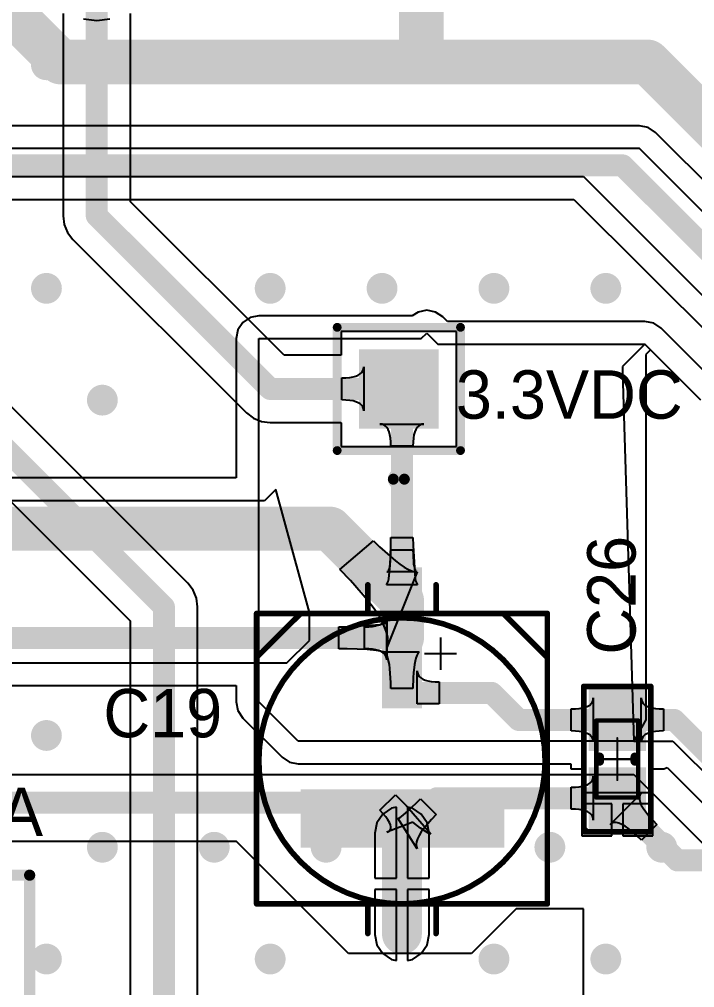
# Model space of a CAD drawing. Header units: millimetres. Extents: x -0.28 to 4.38, y -0.01 to 4.88.
# Drawn here: x 2.066 to 2.669, y 2.869 to 3.736 of the extents above; entities that cross this region are included whole.
import ezdxf

# ---------------------------------------------------------------- set-up
doc = ezdxf.new("R2010")
doc.units = ezdxf.units.MM
doc.header["$MEASUREMENT"] = 0
for name, color, linetype in [('BottomLayer', 5, 'Continuous'), ('BottomOverlay', 54, 'Continuous'), ('BottomSolder', 6, 'Continuous'), ('Mechanical13', 56, 'Continuous'), ('Mechanical15', 56, 'Continuous'), ('MultiLayer', 9, 'Continuous'), ('PadHoleLayer', 156, 'Continuous'), ('TopLayer', 1, 'Continuous'), ('TopOverlay', 2, 'Continuous'), ('TopPaste', 8, 'Continuous'), ('TopSolder', 216, 'Continuous'), ('ViaHoleLayer', 16, 'Continuous')]:
    doc.layers.add(name, color=color, linetype=linetype)

# ---------------------------------------------------------------- blocks, each defined once
blk = doc.blocks.new('AS5047D_M______B_26')
at = {"layer": 'BottomOverlay', "const_width": 0.01}
for points in [[(0.64, 0.68), (0.64, -0.075)], [(0.64, -0.075), (0.18, -0.0750001)]]:
    blk.add_lwpolyline(points, dxfattribs=at)
at = {"layer": 'BottomOverlay', "const_width": 0.005}
blk.add_lwpolyline([(0.6375, -0.075, 1), (0.6425, -0.075, 1)], format="xyb", close=True, dxfattribs=at)
blk.add_lwpolyline([(0.6375, -0.075, 1), (0.6425, -0.075, 1)], format="xyb", close=True, dxfattribs=at)
blk = doc.blocks.new('JP1_D1T_29')
at = {"layer": 'BottomLayer'}
blk.add_solid([(-0.031496, -0.031496), (0.031496, -0.031496), (-0.031496, 0.031496), (0.031496, 0.031496)], dxfattribs=at)
at = {"layer": 'BottomSolder'}
blk.add_solid([(-0.035496, -0.035496), (0.035496, -0.035496), (-0.035496, 0.035496), (0.035496, 0.035496)], dxfattribs=at)
at = {"layer": 'MultiLayer'}
blk.add_solid([(-0.031496, -0.031496), (0.031496, -0.031496), (-0.031496, 0.031496), (0.031496, 0.031496)], dxfattribs=at)
at = {"layer": 'PadHoleLayer', "const_width": 0.0216535}
blk.add_lwpolyline([(-0.0108268, 0, 1), (0.0108268, 0, 1)], format="xyb", close=True, dxfattribs=at)
at = {"layer": 'TopLayer'}
blk.add_solid([(-0.031496, -0.031496), (0.031496, -0.031496), (-0.031496, 0.031496), (0.031496, 0.031496)], dxfattribs=at)
at = {"layer": 'TopOverlay'}
for points, const_width in [([(0.0049213, 0.0807087, 1), (-0.0049213, 0.0807087, 1)], 0.0098425), ([(-0.0073819, 0.0807087, 1), (-0.0024607, 0.0807087, 1)], 0.0049212), ([(0.0024607, 0.0807087, 1), (0.0073819, 0.0807087, 1)], 0.0049212), ([(-0.0570866, 0.0551181, 1), (-0.0531496, 0.0551181, 1)], 0.003937), ([(-0.0570866, 0.0551181, 1), (-0.0531496, 0.0551181, 1)], 0.003937), ([(0.0531495, 0.055118, 1), (0.0570865, 0.055118, 1)], 0.003937), ([(0.0531496, 0.0551181, 1), (0.0570866, 0.0551181, 1)], 0.003937), ([(-0.0570866, -0.0551181, 1), (-0.0531496, -0.0551181, 1)], 0.003937), ([(-0.0570865, -0.055118, 1), (-0.0531495, -0.055118, 1)], 0.003937), ([(0.0531495, -0.055118, 1), (0.0570865, -0.055118, 1)], 0.003937), ([(0.0531495, -0.055118, 1), (0.0570865, -0.055118, 1)], 0.003937)]:
    blk.add_lwpolyline(points, format="xyb", close=True, dxfattribs=dict(at, const_width=const_width))
at = {"layer": 'TopOverlay', "const_width": 0.007874}
for points in [[(0.0551181, 0.0551181), (-0.0551181, 0.0551181)], [(-0.0551181, 0.0551181), (-0.0551181, -0.0551181)], [(0.055118, 0.055118), (0.055118, -0.055118)], [(0.055118, -0.055118), (-0.055118, -0.055118)]]:
    blk.add_lwpolyline(points, dxfattribs=at)
at = {"layer": 'TopSolder'}
blk.add_solid([(-0.035496, -0.035496), (0.035496, -0.035496), (-0.035496, 0.035496), (0.035496, 0.035496)], dxfattribs=at)
blk = doc.blocks.new('CN_SMD_0603_____75')
at = {"layer": 'Mechanical13', "const_width": 0.003937}
for points in [[(-0.0344488, 0.0187007), (0.0344489, 0.0187007)], [(-0.0344488, 0.0187007), (-0.0344488, -0.0187008)], [(0.0344489, 0.0187007), (0.0344489, -0.0187008)], [(-0.0344488, -0.0187008), (0.0344489, -0.0187008)]]:
    blk.add_lwpolyline(points, dxfattribs=at)
at = {"layer": 'Mechanical13', "const_width": 0.0019685}
for points in [[(-0.035433, 0.0187007, 1), (-0.0334646, 0.0187007, 1)], [(-0.035433, 0.0187007, 1), (-0.0334646, 0.0187007, 1)], [(0.0334647, 0.0187007, 1), (0.0354331, 0.0187007, 1)], [(0.0334647, 0.0187007, 1), (0.0354331, 0.0187007, 1)], [(-0.035433, -0.0187008, 1), (-0.0334646, -0.0187008, 1)], [(-0.035433, -0.0187008, 1), (-0.0334646, -0.0187008, 1)], [(0.0334647, -0.0187008, 1), (0.0354331, -0.0187008, 1)], [(0.0334647, -0.0187008, 1), (0.0354331, -0.0187008, 1)]]:
    blk.add_lwpolyline(points, format="xyb", close=True, dxfattribs=at)
at = {"layer": 'Mechanical15', "const_width": 0.0019685}
for points in [[(-0.0604725, 0.0295275), (-0.065, 0.025)], [(-0.0604725, 0.0295275), (0.065, 0.0295275)], [(0.065, 0.0295275), (0.065, -0.0295276)], [(-0.065, 0.025), (-0.065, -0.0295276)], [(1e-07, 0.0187007), (1e-07, -0.0187008)], [(-0.0187007, 0), (0.0187009, 0)], [(-0.065, -0.0295276), (0.065, -0.0295276)]]:
    blk.add_lwpolyline(points, dxfattribs=at)
at = {"layer": 'Mechanical15', "const_width": 0.0009842}
for points in [[(-0.0609646, 0.0295275, 1), (-0.0599804, 0.0295275, 1)], [(-0.0609646, 0.0295275, 1), (-0.0599804, 0.0295275, 1)], [(0.0645079, 0.0295275, 1), (0.0654921, 0.0295275, 1)], [(0.0645079, 0.0295275, 1), (0.0654921, 0.0295275, 1)], [(-0.0654921, 0.025, 1), (-0.0645079, 0.025, 1)], [(-0.0654921, 0.025, 1), (-0.0645079, 0.025, 1)], [(-0.000492, 0.0187007, 1), (0.0004922, 0.0187007, 1)], [(-0.0191928, 0, 1), (-0.0182086, 0, 1)], [(0.0182088, 0, 1), (0.019193, 0, 1)], [(-0.000492, -0.0187008, 1), (0.0004922, -0.0187008, 1)], [(-0.0654921, -0.0295276, 1), (-0.0645079, -0.0295276, 1)], [(-0.0654921, -0.0295276, 1), (-0.0645079, -0.0295276, 1)], [(0.0645079, -0.0295276, 1), (0.0654921, -0.0295276, 1)], [(0.0645079, -0.0295276, 1), (0.0654921, -0.0295276, 1)]]:
    blk.add_lwpolyline(points, format="xyb", close=True, dxfattribs=at)
at = {"layer": 'TopLayer'}
for points in [[(-0.011378, -0.0216535), (-0.011378, 0.0216535), (-0.058622, -0.0216535), (-0.058622, 0.0216535)], [(0.058622, -0.0216535), (0.058622, 0.0216535), (0.011378, -0.0216535), (0.011378, 0.0216535)]]:
    blk.add_solid(points, dxfattribs=at)
at = {"layer": 'TopOverlay'}
for points, const_width in [([(-0.065, 0.03), (0.065, 0.03)], 0.005), ([(-0.065, 0.03), (-0.065, -0.03)], 0.005), ([(0.065, 0.03), (0.065, -0.03)], 0.005), ([(-0.0019684, 0.015748), (0.0019686, 0.015748)], 0.007874), ([(-0.0019684, -0.0157481), (0.0019686, -0.0157481)], 0.007874), ([(-0.065, -0.03), (0.065, -0.03)], 0.005)]:
    blk.add_lwpolyline(points, dxfattribs=dict(at, const_width=const_width))
for points, const_width in [([(-0.06625, 0.03, 1), (-0.06375, 0.03, 1)], 0.0025), ([(-0.06625, 0.03, 1), (-0.06375, 0.03, 1)], 0.0025), ([(0.06375, 0.03, 1), (0.06625, 0.03, 1)], 0.0025), ([(0.06375, 0.03, 1), (0.06625, 0.03, 1)], 0.0025), ([(-0.0039369, 0.015748, 1), (1e-07, 0.015748, 1)], 0.003937), ([(1e-07, 0.015748, 1), (0.0039371, 0.015748, 1)], 0.003937), ([(-0.0039369, -0.0157481, 1), (1e-07, -0.0157481, 1)], 0.003937), ([(1e-07, -0.0157481, 1), (0.0039371, -0.0157481, 1)], 0.003937), ([(-0.06625, -0.03, 1), (-0.06375, -0.03, 1)], 0.0025), ([(-0.06625, -0.03, 1), (-0.06375, -0.03, 1)], 0.0025), ([(0.06375, -0.03, 1), (0.06625, -0.03, 1)], 0.0025), ([(0.06375, -0.03, 1), (0.06625, -0.03, 1)], 0.0025)]:
    blk.add_lwpolyline(points, format="xyb", close=True, dxfattribs=dict(at, const_width=const_width))
at = {"layer": 'TopPaste'}
for points in [[(-0.011378, -0.0216535), (-0.011378, 0.0216535), (-0.058622, -0.0216535), (-0.058622, 0.0216535)], [(0.058622, -0.0216535), (0.058622, 0.0216535), (0.011378, -0.0216535), (0.011378, 0.0216535)]]:
    blk.add_solid(points, dxfattribs=at)
at = {"layer": 'TopSolder'}
for points in [[(-0.007378, -0.0256535), (-0.007378, 0.0256535), (-0.062622, -0.0256535), (-0.062622, 0.0256535)], [(0.062622, -0.0256535), (0.062622, 0.0256535), (0.007378, -0.0256535), (0.007378, 0.0256535)]]:
    blk.add_solid(points, dxfattribs=at)
blk = doc.blocks.new('CAP_ALU_SMD_D_82')
at = {"layer": 'TopLayer', "const_width": 0.0275591}
blk.add_lwpolyline([(0.1552754, 0), (0.0647244, 0)], dxfattribs=at)
at = {"layer": 'TopLayer', "const_width": 0.0137795}
for points in [[(0.0578346, 0, 1), (0.0716142, 0, 1)], [(0.1483856, 0, 1), (0.1621652, 0, 1)]]:
    blk.add_lwpolyline(points, format="xyb", close=True, dxfattribs=at)
at = {"layer": 'TopLayer'}
blk.add_solid([(-0.169055, -0.0137795), (-0.0509448, -0.0137795), (-0.169055, 0.0137795), (-0.0509448, 0.0137795)], dxfattribs=at)
at = {"layer": 'TopOverlay'}
for p, q in [((-0.0958051, 0.0488728), (-0.0958051, 0.0200107)), ((-0.1102361, 0.0344418), (-0.081374, 0.0344418))]:
    blk.add_line(p, q, dxfattribs=at)
at = {"layer": 'TopOverlay', "const_width": 0.005}
for points in [[(0.1279528, 0.1299213), (-0.1318897, 0.1299213)], [(-0.1318896, 0.0905512), (-0.0925195, 0.1299213)], [(-0.1318896, 0), (-0.1318896, 0.1299212)], [(0.1279528, 0), (0.1279528, 0.1299213)], [(-0.1318896, 0.0305118), (-0.1574802, 0.0305118)], [(0.1545277, 0.0305118), (0.127953, 0.0305118)], [(-0.1318896, -0.1043307), (-0.1318896, 0)], [(-0.1318896, -0.1299212), (-0.1318896, 0)], [(0.1279528, -0.1299213), (0.1279528, 0)], [(-0.1318896, -0.0305118), (-0.1574802, -0.0305118)], [(0.1545277, -0.0305118), (0.127953, -0.0305118)], [(-0.0925195, -0.1299213), (-0.1318896, -0.0905512)], [(-0.1318897, -0.1299213), (-0.1318896, -0.1299212)], [(0.1279528, -0.1299213), (-0.1318897, -0.1299213)]]:
    blk.add_lwpolyline(points, dxfattribs=at)
at = {"layer": 'TopOverlay'}
for points, const_width in [([(-0.1331397, 0.1299213, 1), (-0.1306397, 0.1299213, 1)], 0.0025), ([(-0.1331396, 0.1299212, 1), (-0.1306396, 0.1299212, 1)], 0.0025), ([(0.1279528, 0, 1), (-0.1279528, 0, 1)], 0.005), ([(-0.0937695, 0.1299213, 1), (-0.0912695, 0.1299213, 1)], 0.0025), ([(0.1267028, 0.1299213, 1), (0.1292028, 0.1299213, 1)], 0.0025), ([(0.1267028, 0.1299213, 1), (0.1292028, 0.1299213, 1)], 0.0025), ([(-0.1331396, 0.0905512, 1), (-0.1306396, 0.0905512, 1)], 0.0025), ([(-0.1587302, 0.0305118, 1), (-0.1562302, 0.0305118, 1)], 0.0025), ([(-0.1331396, 0.0305118, 1), (-0.1306396, 0.0305118, 1)], 0.0025), ([(0.126703, 0.0305118, 1), (0.129203, 0.0305118, 1)], 0.0025), ([(0.1532777, 0.0305118, 1), (0.1557777, 0.0305118, 1)], 0.0025), ([(-0.1331396, 0, 1), (-0.1306396, 0, 1)], 0.0025), ([(-0.1331396, 0, 1), (-0.1306396, 0, 1)], 0.0025), ([(-0.1331396, 0, 1), (-0.1306396, 0, 1)], 0.0025), ([(-0.1292028, 0, 1), (-0.1267028, 0, 1)], 0.0025), ([(0.1267028, 0, 1), (0.1292028, 0, 1)], 0.0025), ([(0.1267028, 0, 1), (0.1292028, 0, 1)], 0.0025), ([(0.1267028, 0, 1), (0.1292028, 0, 1)], 0.0025), ([(-0.1587302, -0.0305118, 1), (-0.1562302, -0.0305118, 1)], 0.0025), ([(-0.1331396, -0.0305118, 1), (-0.1306396, -0.0305118, 1)], 0.0025), ([(0.126703, -0.0305118, 1), (0.129203, -0.0305118, 1)], 0.0025), ([(0.1532777, -0.0305118, 1), (0.1557777, -0.0305118, 1)], 0.0025), ([(-0.1331396, -0.0905512, 1), (-0.1306396, -0.0905512, 1)], 0.0025), ([(-0.1331396, -0.1043307, 1), (-0.1306396, -0.1043307, 1)], 0.0025), ([(-0.1331397, -0.1299213, 1), (-0.1306397, -0.1299213, 1)], 0.0025), ([(-0.1331397, -0.1299213, 1), (-0.1306397, -0.1299213, 1)], 0.0025), ([(-0.1331396, -0.1299212, 1), (-0.1306396, -0.1299212, 1)], 0.0025), ([(-0.1331396, -0.1299212, 1), (-0.1306396, -0.1299212, 1)], 0.0025), ([(-0.0937695, -0.1299213, 1), (-0.0912695, -0.1299213, 1)], 0.0025), ([(0.1267028, -0.1299213, 1), (0.1292028, -0.1299213, 1)], 0.0025), ([(0.1267028, -0.1299213, 1), (0.1292028, -0.1299213, 1)], 0.0025)]:
    blk.add_lwpolyline(points, format="xyb", close=True, dxfattribs=dict(at, const_width=const_width))
blk.add_solid([(0.0255907, -0.0905514), (0.0777561, -0.0905514), (0.0255907, 0.0915352), (0.0777561, 0.0915352)], dxfattribs=at)
at = {"layer": 'TopPaste', "const_width": 0.0275591}
blk.add_lwpolyline([(0.1552754, 0), (0.0647244, 0)], dxfattribs=at)
at = {"layer": 'TopPaste', "const_width": 0.0137795}
for points in [[(0.0578346, 0, 1), (0.0716142, 0, 1)], [(0.1483856, 0, 1), (0.1621652, 0, 1)]]:
    blk.add_lwpolyline(points, format="xyb", close=True, dxfattribs=at)
at = {"layer": 'TopPaste'}
blk.add_solid([(-0.169055, -0.0137795), (-0.0509448, -0.0137795), (-0.169055, 0.0137795), (-0.0509448, 0.0137795)], dxfattribs=at)
at = {"layer": 'TopSolder', "const_width": 0.0355591}
blk.add_lwpolyline([(0.1552754, 0), (0.0647244, 0)], dxfattribs=at)
at = {"layer": 'TopSolder', "const_width": 0.0177795}
for points in [[(0.0558346, 0, 1), (0.0736142, 0, 1)], [(0.1463856, 0, 1), (0.1641652, 0, 1)]]:
    blk.add_lwpolyline(points, format="xyb", close=True, dxfattribs=at)
at = {"layer": 'TopSolder'}
blk.add_solid([(-0.173055, -0.0177795), (-0.0469448, -0.0177795), (-0.173055, 0.0177795), (-0.0469448, 0.0177795)], dxfattribs=at)

msp = doc.modelspace()

# ---------------------------------------------------------------- linework, layer by layer
at = {"layer": 'BottomLayer'}
for p, q in [((2.1049, 3.7408494), (2.1049, 3.56)), ((2.1651, 3.5724678), (2.1651, 3.7408494)), ((2.3024678, 3.4351), (2.1651, 3.5724678)), ((2.1049, 3.56), (2.1059256, 3.5522095)), ((2.1059256, 3.5522095), (2.1089326, 3.54495)), ((2.1089326, 3.54495), (2.1137161, 3.5387161)), ((2.1137161, 3.5387161), (2.2687161, 3.3837161)), ((2.2162839, 3.2312839), (1.9501, 3.4974678)), ((1.8987161, 3.4637161), (2.1649, 3.1975322)), ((2.456496, 3.456496), (2.353504, 3.456496)), ((2.353504, 3.456496), (2.353504, 3.4352299)), ((2.456496, 3.353504), (2.456496, 3.456496)), ((2.3528432, 3.4351), (2.3024678, 3.4351)), ((2.3534059, 3.4352273), (2.3528432, 3.4351)), ((2.353504, 3.4352299), (2.3534059, 3.4352273)), ((2.3729518, 3.4211417), (2.373546, 3.4228149)), ((2.373546, 3.4228149), (2.373744, 3.424685)), ((2.373744, 3.424685), (2.373744, 3.385315)), ((2.353939, 3.4148425), (2.357702, 3.4149409)), ((2.353939, 3.3951575), (2.353939, 3.4148425)), ((2.357702, 3.4149409), (2.3610688, 3.4152362)), ((2.3610688, 3.4152362), (2.3640396, 3.4157283)), ((2.3640396, 3.4157283), (2.3666142, 3.4164173)), ((2.3666142, 3.4164173), (2.3687928, 3.4173031)), ((2.3687928, 3.4173031), (2.3705752, 3.4183858)), ((2.3705752, 3.4183858), (2.3719616, 3.4196653)), ((2.3719616, 3.4196653), (2.3729518, 3.4211417)), ((2.357702, 3.3950591), (2.353939, 3.3951575)), ((2.3610688, 3.3947638), (2.357702, 3.3950591)), ((2.3640396, 3.3942717), (2.3610688, 3.3947638)), ((2.3666142, 3.3935827), (2.3640396, 3.3942717)), ((2.3687928, 3.3926969), (2.3666142, 3.3935827)), ((2.3705752, 3.3916142), (2.3687928, 3.3926969)), ((2.3719616, 3.3903347), (2.3705752, 3.3916142)), ((2.3729518, 3.3888583), (2.3719616, 3.3903347)), ((2.373546, 3.3871851), (2.3729518, 3.3888583)), ((2.373744, 3.385315), (2.373546, 3.3871851)), ((2.2687161, 3.3837161), (2.27495, 3.3789326)), ((2.27495, 3.3789326), (2.2822095, 3.3759256)), ((2.2822095, 3.3759256), (2.29, 3.3749)), ((2.29, 3.3749), (2.3528432, 3.3749)), ((2.3528432, 3.3749), (2.3534059, 3.3747727)), ((2.3534059, 3.3747727), (2.353504, 3.3747701)), ((2.353504, 3.3747701), (2.353504, 3.353504)), ((2.353504, 3.353504), (2.456496, 3.353504)), ((2.2210674, 3.22505), (2.2162839, 3.2312839)), ((2.2240744, 3.2177905), (2.2210674, 3.22505)), ((2.2251, 3.21), (2.2240744, 3.2177905)), ((2.2251, 2.3091506), (2.2251, 3.21)), ((2.1649, 3.1975322), (2.1649, 2.3091506))]:
    msp.add_line(p, q, dxfattribs=at)
at = {"layer": 'BottomLayer', "const_width": 0.019685}
for points in [[(2.135, 3.56), (2.135, 3.78)], [(2.135, 3.56), (2.29, 3.405)], [(1.92, 3.485), (2.195, 3.21)], [(2.29, 3.405), (2.405, 3.405)], [(2.195, 2.27), (2.195, 3.21)]]:
    msp.add_lwpolyline(points, dxfattribs=at)
at = {"layer": 'BottomLayer'}
for points, const_width in [([(2.0831102, 3.695, 1), (2.0968898, 3.695, 1)], 0.0137795), ([(2.1831102, 3.695, 1), (2.1968898, 3.695, 1)], 0.0137795), ([(2.2831102, 3.695, 1), (2.2968898, 3.695, 1)], 0.0137795), ([(2.3831102, 3.695, 1), (2.3968898, 3.695, 1)], 0.0137795), ([(2.4831102, 3.695, 1), (2.4968898, 3.695, 1)], 0.0137795), ([(2.5831102, 3.695, 1), (2.5968898, 3.695, 1)], 0.0137795), ([(2.1300788, 3.56, 1), (2.1399212, 3.56, 1)], 0.0098425), ([(2.1300788, 3.56, 1), (2.1399212, 3.56, 1)], 0.0098425), ([(2.0831102, 3.495, 1), (2.0968898, 3.495, 1)], 0.0137795), ([(2.2831102, 3.495, 1), (2.2968898, 3.495, 1)], 0.0137795), ([(2.3831102, 3.495, 1), (2.3968898, 3.495, 1)], 0.0137795), ([(2.4831102, 3.495, 1), (2.4968898, 3.495, 1)], 0.0137795), ([(2.5831102, 3.495, 1), (2.5968898, 3.495, 1)], 0.0137795), ([(2.2850788, 3.405, 1), (2.2949212, 3.405, 1)], 0.0098425), ([(2.2850788, 3.405, 1), (2.2949212, 3.405, 1)], 0.0098425), ([(2.4000788, 3.405, 1), (2.4099212, 3.405, 1)], 0.0098425), ([(2.1331102, 3.395, 1), (2.1468898, 3.395, 1)], 0.0137795), ([(2.1900788, 3.21, 1), (2.1999212, 3.21, 1)], 0.0098425), ([(2.1900788, 3.21, 1), (2.1999212, 3.21, 1)], 0.0098425), ([(2.0831102, 3.095, 1), (2.0968898, 3.095, 1)], 0.0137795), ([(2.1331102, 2.995, 1), (2.1468898, 2.995, 1)], 0.0137795), ([(2.2331102, 2.995, 1), (2.2468898, 2.995, 1)], 0.0137795), ([(2.3331102, 2.995, 1), (2.3468898, 2.995, 1)], 0.0137795), ([(2.5331102, 2.995, 1), (2.5468898, 2.995, 1)], 0.0137795), ([(2.6331102, 2.995, 1), (2.6468898, 2.995, 1)], 0.0137795), ([(2.0831102, 2.895, 1), (2.0968898, 2.895, 1)], 0.0137795), ([(2.2831102, 2.895, 1), (2.2968898, 2.895, 1)], 0.0137795), ([(2.4831102, 2.895, 1), (2.4968898, 2.895, 1)], 0.0137795), ([(2.5831102, 2.895, 1), (2.5968898, 2.895, 1)], 0.0137795)]:
    msp.add_lwpolyline(points, format="xyb", close=True, dxfattribs=dict(at, const_width=const_width))
at = {"layer": 'MultiLayer', "const_width": 0.0137795}
for points in [[(2.0831102, 3.695, 1), (2.0968898, 3.695, 1)], [(2.1831102, 3.695, 1), (2.1968898, 3.695, 1)], [(2.2831102, 3.695, 1), (2.2968898, 3.695, 1)], [(2.3831102, 3.695, 1), (2.3968898, 3.695, 1)], [(2.4831102, 3.695, 1), (2.4968898, 3.695, 1)], [(2.5831102, 3.695, 1), (2.5968898, 3.695, 1)], [(2.0831102, 3.495, 1), (2.0968898, 3.495, 1)], [(2.2831102, 3.495, 1), (2.2968898, 3.495, 1)], [(2.3831102, 3.495, 1), (2.3968898, 3.495, 1)], [(2.4831102, 3.495, 1), (2.4968898, 3.495, 1)], [(2.5831102, 3.495, 1), (2.5968898, 3.495, 1)], [(2.1331102, 3.395, 1), (2.1468898, 3.395, 1)], [(2.0831102, 3.095, 1), (2.0968898, 3.095, 1)], [(2.1331102, 2.995, 1), (2.1468898, 2.995, 1)], [(2.2331102, 2.995, 1), (2.2468898, 2.995, 1)], [(2.3331102, 2.995, 1), (2.3468898, 2.995, 1)], [(2.5331102, 2.995, 1), (2.5468898, 2.995, 1)], [(2.6331102, 2.995, 1), (2.6468898, 2.995, 1)], [(2.0831102, 2.895, 1), (2.0968898, 2.895, 1)], [(2.2831102, 2.895, 1), (2.2968898, 2.895, 1)], [(2.4831102, 2.895, 1), (2.4968898, 2.895, 1)], [(2.5831102, 2.895, 1), (2.5968898, 2.895, 1)]]:
    msp.add_lwpolyline(points, format="xyb", close=True, dxfattribs=at)
at = {"layer": 'TopLayer'}
for p, q in [((2.1232526, 3.7361583), (2.135, 3.7346117)), ((2.135, 3.7346117), (2.1467474, 3.7361583)), ((2.62, 3.6403918), (1.9689263, 3.6403918)), ((2.6278036, 3.6388396), (2.62, 3.6403918)), ((2.6344192, 3.6344192), (2.6278036, 3.6388396)), ((2.8108213, 3.4580171), (2.6344192, 3.6344192)), ((2.62, 3.62), (1.61, 3.62)), ((3.15, 3.09), (2.62, 3.62)), ((1.59, 3.595), (2.57, 3.595)), ((2.57, 3.595), (3.1, 3.065)), ((1.6516535, 3.5746082), (2.5615534, 3.5746082)), ((2.5615534, 3.5746082), (2.8901248, 3.2460368)), ((2.4221964, 3.4738396), (2.4170364, 3.4703918)), ((2.43, 3.4753919), (2.4221964, 3.4738396)), ((2.4378037, 3.4738396), (2.43, 3.4753919)), ((2.4444192, 3.4694192), (2.4378037, 3.4738396)), ((2.2721964, 3.4688396), (2.2655808, 3.4644192)), ((2.28, 3.4703918), (2.2721964, 3.4688396)), ((2.4170364, 3.4703918), (2.28, 3.4703918)), ((2.4484466, 3.4653918), (2.4444192, 3.4694192)), ((2.625, 3.4653918), (2.4484466, 3.4653918)), ((2.6328037, 3.4638396), (2.625, 3.4653918)), ((2.2611604, 3.4578036), (2.2596082, 3.45)), ((2.2655808, 3.4644192), (2.2611604, 3.4578036)), ((2.6394192, 3.4594192), (2.6328037, 3.4638396)), ((2.6894192, 3.4094192), (2.6394192, 3.4594192)), ((2.2596082, 3.45), (2.2596082, 3.3253918)), ((2.28, 3.125), (2.28, 3.45)), ((2.28, 3.45), (2.425, 3.45)), ((2.425, 3.45), (2.43, 3.455)), ((2.43, 3.455), (2.44, 3.445)), ((2.44, 3.445), (2.625, 3.445)), ((2.625, 3.445), (2.605, 3.425)), ((2.675, 3.395), (2.625, 3.445)), ((2.625, 3.445), (2.63, 3.44)), ((2.63, 3.44), (2.6256866, 3.4356866)), ((2.6256866, 3.4356866), (2.6256866, 3.108866)), ((2.605, 3.425), (2.605, 3.42)), ((2.605, 3.42), (2.615, 3.09)), ((2.3899721, 3.3734272), (2.388102, 3.373624)), ((2.388102, 3.373624), (2.427472, 3.373624)), ((2.3916453, 3.3728366), (2.3899721, 3.3734272)), ((2.3931217, 3.3718524), (2.3916453, 3.3728366)), ((2.3944012, 3.3704744), (2.3931217, 3.3718524)), ((2.3954839, 3.3687028), (2.3944012, 3.3704744)), ((2.4211728, 3.3704744), (2.4200901, 3.3687028)), ((2.4224523, 3.3718524), (2.4211728, 3.3704744)), ((2.4239287, 3.3728366), (2.4224523, 3.3718524)), ((2.4256019, 3.3734272), (2.4239287, 3.3728366)), ((2.427472, 3.373624), (2.4256019, 3.3734272)), ((2.3963697, 3.3665374), (2.3954839, 3.3687028)), ((2.3970587, 3.3639784), (2.3963697, 3.3665374)), ((2.3975508, 3.3610256), (2.3970587, 3.3639784)), ((2.3978461, 3.3576792), (2.3975508, 3.3610256)), ((2.4180232, 3.3610256), (2.4177279, 3.3576792)), ((2.4185153, 3.3639784), (2.4180232, 3.3610256)), ((2.4192043, 3.3665374), (2.4185153, 3.3639784)), ((2.4200901, 3.3687028), (2.4192043, 3.3665374)), ((2.3979445, 3.353939), (2.3978461, 3.3576792)), ((2.4176295, 3.353939), (2.3979445, 3.353939)), ((2.4177279, 3.3576792), (2.4176295, 3.353939)), ((2.2596082, 3.3253918), (1.3253918, 3.3253918)), ((2.295, 3.315), (2.285, 3.305)), ((2.325, 3.205), (2.295, 3.315)), ((2.285, 3.305), (1.195, 3.305)), ((2.3523692, 3.2433574), (2.3823165, 3.2690879)), ((2.3823165, 3.2690879), (2.3877188, 3.2637985)), ((2.3979036, 3.2648563), (2.3979445, 3.2721964)), ((2.3979036, 3.2648563), (2.3979445, 3.2721964)), ((2.3979445, 3.2721964), (2.4176295, 3.2721964)), ((2.3979445, 3.2721964), (2.4176295, 3.2721964)), ((2.4176295, 3.2721964), (2.4176704, 3.2648563)), ((2.4176295, 3.2721964), (2.4176704, 3.2648563)), ((2.3877188, 3.2637985), (2.40194, 3.251271)), ((2.3972908, 3.2469554), (2.3979036, 3.2648563)), ((2.3972908, 3.2469554), (2.3979036, 3.2648563)), ((2.397601, 3.2508946), (2.3979063, 3.2571938)), ((2.3979063, 3.2571938), (2.3979445, 3.260934)), ((2.3979445, 3.260934), (2.4176295, 3.260934)), ((2.4176295, 3.260934), (2.4176677, 3.2571939)), ((2.4176677, 3.2571939), (2.4182402, 3.2483356)), ((2.4176704, 3.2648563), (2.4196315, 3.235233)), ((2.4176704, 3.2648563), (2.4196315, 3.235233)), ((2.3973338, 3.2483356), (2.397601, 3.2508946)), ((2.40194, 3.251271), (2.4060184, 3.2482087)), ((2.3617472, 3.233701), (2.3523692, 3.2433574)), ((2.3941275, 3.241249), (2.3948527, 3.2414459)), ((2.4214465, 3.241249), (2.3941275, 3.1737603)), ((2.4214465, 3.241249), (2.3941275, 3.241249)), ((2.3948527, 3.2414459), (2.3955016, 3.2420364)), ((2.3955016, 3.2420364), (2.3960742, 3.2430206)), ((2.3960742, 3.2430206), (2.3965704, 3.2443986)), ((2.3964737, 3.2384539), (2.3972908, 3.2469554)), ((2.3964737, 3.2384539), (2.3972908, 3.2469554)), ((2.3965704, 3.2443986), (2.3969902, 3.2461702)), ((2.3969902, 3.2461702), (2.3973338, 3.2483356)), ((2.4060184, 3.2482087), (2.409766, 3.2457032)), ((2.409766, 3.2457032), (2.4131825, 3.2437545)), ((2.4131825, 3.2437545), (2.4162681, 3.2423626)), ((2.4162681, 3.2423626), (2.4190228, 3.2415274)), ((2.4182402, 3.2483356), (2.4185838, 3.2461702)), ((2.4185838, 3.2461702), (2.4190036, 3.2443986)), ((2.4190036, 3.2443986), (2.4194998, 3.2430206)), ((2.4190228, 3.2415274), (2.4214465, 3.241249)), ((2.4194998, 3.2430206), (2.4200724, 3.2420364)), ((2.4200724, 3.2420364), (2.4207213, 3.2414458)), ((2.4207213, 3.2414458), (2.4214465, 3.241249)), ((2.3770351, 3.216186), (2.3617472, 3.233701)), ((2.3946351, 3.2308506), (2.3953297, 3.2326986)), ((2.3946351, 3.2308506), (2.3953297, 3.2326986)), ((2.3953297, 3.2326986), (2.3959425, 3.235233)), ((2.3953297, 3.2326986), (2.3959425, 3.235233)), ((2.3959425, 3.235233), (2.3964737, 3.2384539)), ((2.3959425, 3.235233), (2.3964737, 3.2384539)), ((2.4196315, 3.235233), (2.4202443, 3.2326986)), ((2.4196315, 3.235233), (2.4202443, 3.2326986)), ((2.4202443, 3.2326986), (2.4209389, 3.2308506)), ((2.4202443, 3.2326986), (2.4209389, 3.2308506)), ((2.3938589, 3.2296892), (2.3946351, 3.2308506)), ((2.3938589, 3.2296892), (2.3946351, 3.2308506)), ((2.4217151, 3.2296892), (2.3938589, 3.2296892)), ((2.4217151, 3.2296892), (2.3938589, 3.2296892)), ((2.4209389, 3.2308506), (2.4217151, 3.2296892)), ((2.4209389, 3.2308506), (2.4217151, 3.2296892)), ((2.382945, 3.2083274), (2.3770351, 3.216186)), ((2.3876988, 3.2010681), (2.382945, 3.2083274)), ((2.325, 3.18), (2.325, 3.205)), ((2.3912966, 3.194408), (2.3876988, 3.2010681)), ((2.3909779, 3.1956997), (2.3923558, 3.1969792)), ((2.3923558, 3.1969792), (2.3933401, 3.1984556)), ((2.3933401, 3.1984556), (2.3939306, 3.2001288)), ((2.3939306, 3.2001288), (2.3941275, 3.2019989)), ((2.3941275, 3.2019989), (2.3941275, 3.1626289)), ((2.3513691, 3.1921564), (2.3587092, 3.1921973)), ((2.3513691, 3.1724714), (2.3513691, 3.1921564)), ((2.3587092, 3.1921973), (2.3883325, 3.1941584)), ((2.3744425, 3.1921564), (2.3781826, 3.1922548)), ((2.3744425, 3.1724714), (2.3744425, 3.1921564)), ((2.3781826, 3.1922548), (2.3815291, 3.1925501)), ((2.3815291, 3.1925501), (2.3844818, 3.1930422)), ((2.3844818, 3.1930422), (2.3870409, 3.1937312)), ((2.3870409, 3.1937312), (2.3892062, 3.194617)), ((2.3883325, 3.1941584), (2.3908669, 3.1947712)), ((2.3892062, 3.194617), (2.3909779, 3.1956997)), ((2.3908669, 3.1947712), (2.3927149, 3.1954658)), ((2.3937384, 3.1883472), (2.3912966, 3.194408)), ((2.3927149, 3.1954658), (2.3938763, 3.196242)), ((2.3950241, 3.1828856), (2.3937384, 3.1883472)), ((2.3938763, 3.196242), (2.3938763, 3.1683858)), ((2.305, 3.16), (2.325, 3.18)), ((2.3951538, 3.1780233), (2.3950241, 3.1828856)), ((2.3587092, 3.1724305), (2.3513691, 3.1724714)), ((2.3766101, 3.1718177), (2.3587092, 3.1724305)), ((2.3781826, 3.172373), (2.3744425, 3.1724714)), ((2.3851116, 3.1710006), (2.3766101, 3.1718177)), ((2.3815291, 3.1720777), (2.3781826, 3.172373)), ((2.3844818, 3.1715856), (2.3815291, 3.1720777)), ((2.3870409, 3.1708966), (2.3844818, 3.1715856)), ((2.3883325, 3.1704694), (2.3851116, 3.1710006)), ((2.3892062, 3.1700108), (2.3870409, 3.1708966)), ((2.3908669, 3.1698566), (2.3883325, 3.1704694)), ((2.3941275, 3.1737603), (2.3951538, 3.1780233)), ((2.3909779, 3.1689281), (2.3892062, 3.1700108)), ((2.3927149, 3.169162), (2.3908669, 3.1698566)), ((2.3923558, 3.1676486), (2.3909779, 3.1689281)), ((2.3933401, 3.1661722), (2.3923558, 3.1676486)), ((2.3935522, 3.1683577), (2.3925219, 3.1698849)), ((2.3925219, 3.1698849), (2.4230521, 3.1698849)), ((2.3938763, 3.1683858), (2.3927149, 3.169162)), ((2.3939306, 3.164499), (2.3933401, 3.1661722)), ((2.3944741, 3.1664399), (2.3935522, 3.1683577)), ((2.3941275, 3.1626289), (2.3939306, 3.164499)), ((2.3952874, 3.1641316), (2.3944741, 3.1664399)), ((2.3965889, 3.1583433), (2.3952874, 3.1641316)), ((2.4202866, 3.1641316), (2.4195816, 3.1614327)), ((2.4210999, 3.1664399), (2.4202866, 3.1641316)), ((2.4220218, 3.1683577), (2.4210999, 3.1664399)), ((2.4230521, 3.1698849), (2.4220218, 3.1683577)), ((1.24, 3.16), (2.305, 3.16)), ((2.3970769, 3.1548634), (2.3965889, 3.1583433)), ((2.3978903, 3.1420805), (2.3970769, 3.1548634)), ((2.4189851, 3.1583433), (2.4181175, 3.150993)), ((2.4195816, 3.1614327), (2.4189851, 3.1583433)), ((2.4178464, 3.146732), (2.4176295, 3.1370384)), ((2.4181175, 3.150993), (2.4178464, 3.146732)), ((2.4214465, 3.1233788), (2.4213265, 3.1527863)), ((2.4213265, 3.1527863), (2.4215318, 3.1509162)), ((2.4215318, 3.1509162), (2.4221316, 3.149243)), ((2.4221316, 3.149243), (2.4231258, 3.1477666)), ((2.4231258, 3.1477666), (2.4245146, 3.1464871)), ((2.4245146, 3.1464871), (2.4262978, 3.1454044)), ((2.4262978, 3.1454044), (2.4284756, 3.1445186)), ((2.4284756, 3.1445186), (2.4310478, 3.1438296)), ((1.8451001, 3.1396082), (2.2596082, 3.1396082)), ((2.2596082, 3.1396082), (2.2596082, 3.125)), ((2.3979445, 3.1370384), (2.3978903, 3.1420805)), ((2.4176295, 3.1370384), (2.3979445, 3.1370384)), ((2.4310478, 3.1438296), (2.4340146, 3.1433375)), ((2.4340146, 3.1433375), (2.4373758, 3.1430422)), ((2.4373758, 3.1430422), (2.4411315, 3.1429438)), ((2.4411315, 3.1429438), (2.4411315, 3.1232588)), ((2.5786276, 3.1266809), (2.5788257, 3.128551)), ((2.5788257, 3.128551), (2.5788257, 3.089181)), ((2.6216527, 3.089181), (2.6216527, 3.128551)), ((2.6216527, 3.128551), (2.6218508, 3.1266809)), ((2.2596082, 3.125), (2.2611604, 3.1171964)), ((2.315, 3.09), (2.28, 3.125)), ((2.4411315, 3.1232588), (2.4214465, 3.1233788)), ((2.5590207, 3.1187085), (2.5627837, 3.1188069)), ((2.5590207, 3.0990235), (2.5590207, 3.1187085)), ((2.5627837, 3.1188069), (2.5661505, 3.1191022)), ((2.5661505, 3.1191022), (2.5691212, 3.1195943)), ((2.5691212, 3.1195943), (2.5716959, 3.1202833)), ((2.5716959, 3.1202833), (2.5738744, 3.1211691)), ((2.5738744, 3.1211691), (2.5756569, 3.1222518)), ((2.5756569, 3.1222518), (2.5770432, 3.1235313)), ((2.5770432, 3.1235313), (2.5780335, 3.1250077)), ((2.5780335, 3.1250077), (2.5786276, 3.1266809)), ((2.6218508, 3.1266809), (2.6224449, 3.1250077)), ((2.6224449, 3.1250077), (2.6234352, 3.1235313)), ((2.6234352, 3.1235313), (2.6248215, 3.1222518)), ((2.6248215, 3.1222518), (2.626604, 3.1211691)), ((2.626604, 3.1211691), (2.6287825, 3.1202833)), ((2.6287825, 3.1202833), (2.6313572, 3.1195943)), ((2.6313572, 3.1195943), (2.6343279, 3.1191022)), ((2.6343279, 3.1191022), (2.6376948, 3.1188069)), ((2.6376948, 3.1188069), (2.6414577, 3.1187085)), ((2.6414577, 3.1187085), (2.6414577, 3.0990235)), ((2.2611604, 3.1171964), (2.2655808, 3.1105808)), ((2.2655808, 3.1105808), (2.3005808, 3.0755808)), ((2.6256866, 3.108866), (2.615, 3.09)), ((2.5627836, 3.0989251), (2.5590207, 3.0990235)), ((2.5661505, 3.0986298), (2.5627836, 3.0989251)), ((2.5691212, 3.0981377), (2.5661505, 3.0986298)), ((2.5716959, 3.0974487), (2.5691212, 3.0981377)), ((2.5738744, 3.0965629), (2.5716959, 3.0974487)), ((2.5756569, 3.0954802), (2.5738744, 3.0965629)), ((2.5770432, 3.0942007), (2.5756569, 3.0954802)), ((2.5780335, 3.0927243), (2.5770432, 3.0942007)), ((2.5786277, 3.0910511), (2.5780335, 3.0927243)), ((2.6224449, 3.0927243), (2.6218508, 3.0910511)), ((2.6234352, 3.0942007), (2.6224449, 3.0927243)), ((2.6248215, 3.0954802), (2.6234352, 3.0942007)), ((2.626604, 3.0965629), (2.6248215, 3.0954802)), ((2.6287825, 3.0974487), (2.626604, 3.0965629)), ((2.6313572, 3.0981377), (2.6287825, 3.0974487)), ((2.6343279, 3.0986298), (2.6313572, 3.0981377)), ((2.6376948, 3.0989251), (2.6343279, 3.0986298)), ((2.6414577, 3.0990235), (2.6376948, 3.0989251)), ((2.615, 3.09), (2.315, 3.09)), ((2.5788257, 3.089181), (2.5786277, 3.0910511)), ((2.615, 3.09), (2.65, 3.09)), ((2.6218508, 3.0910511), (2.6216527, 3.089181)), ((2.65, 3.09), (2.7, 3.04)), ((2.3005808, 3.0755808), (2.3071964, 3.0711604)), ((2.3071964, 3.0711604), (2.315, 3.0696082)), ((2.315, 3.0696082), (2.5585857, 3.0696082)), ((2.5585857, 3.0696082), (2.5585857, 3.065244)), ((1.885, 3.06), (2.615, 3.06)), ((2.5585857, 3.065244), (2.5685857, 3.065244)), ((2.5685857, 3.065244), (2.5685857, 3.043866)), ((2.5786276, 3.0566809), (2.5788257, 3.058551)), ((2.5788257, 3.058551), (2.5788257, 3.019181)), ((2.615, 3.06), (2.68, 2.995)), ((2.6318927, 3.043866), (2.6318927, 3.065244)), ((2.6318927, 3.065244), (2.6418926, 3.065244)), ((2.6418926, 3.0652439), (2.6447388, 3.0664228)), ((2.6418926, 3.065244), (2.6418926, 3.0652439)), ((2.6447388, 3.0664228), (2.6855808, 3.0255808)), ((2.5661505, 3.0491022), (2.5691212, 3.0495943)), ((2.5691212, 3.0495943), (2.5716959, 3.0502833)), ((2.5716959, 3.0502833), (2.5738744, 3.0511691)), ((2.5738744, 3.0511691), (2.5756569, 3.0522518)), ((2.5756569, 3.0522518), (2.5770432, 3.0535313)), ((2.5770432, 3.0535313), (2.5780335, 3.0550077)), ((2.5780335, 3.0550077), (2.5786276, 3.0566809)), ((2.3880403, 3.0280403), (2.4019597, 3.0419597)), ((2.4019597, 3.0419597), (2.4119258, 3.031903)), ((2.5590207, 3.0487085), (2.5627837, 3.0488069)), ((2.5590207, 3.0290235), (2.5590207, 3.0487085)), ((2.5627837, 3.0488069), (2.5661505, 3.0491022)), ((2.5685857, 3.043866), (2.6002392, 3.043866)), ((2.5939339, 3.015484), (2.6216527, 3.0432028)), ((2.6002392, 3.043866), (2.6318927, 3.043866)), ((2.6205511, 3.0416825), (2.6200064, 3.0398813)), ((2.6216527, 3.0432028), (2.6205511, 3.0416825)), ((2.4119258, 3.031903), (2.4337258, 3.0069326)), ((2.4131506, 3.0273454), (2.4244888, 3.0382109)), ((2.4244888, 3.0382109), (2.4384082, 3.0242915)), ((2.5952392, 3.033866), (2.5685857, 3.033866)), ((2.5685857, 3.033866), (2.5685857, 3.005244)), ((2.5952392, 3.005244), (2.5952392, 3.033866)), ((2.6318927, 3.033866), (2.6052392, 3.033866)), ((2.6052392, 3.033866), (2.6052392, 3.005244)), ((2.6200064, 3.0398813), (2.6200184, 3.0377994)), ((2.6200184, 3.0377994), (2.6205871, 3.0354367)), ((2.6205871, 3.0354367), (2.6217127, 3.0327932)), ((2.6217127, 3.0327932), (2.623395, 3.029869)), ((2.6318927, 3.005244), (2.6318927, 3.033866)), ((2.3906429, 3.0247338), (2.3853872, 3.016868)), ((2.3909703, 3.0249753), (2.3880403, 3.0280403)), ((2.3985087, 3.0299895), (2.3906429, 3.0247338)), ((2.3933868, 3.0221538), (2.3909703, 3.0249753)), ((2.4027871, 3.0308405), (2.3985087, 3.0299895)), ((2.4027871, 2.967314), (2.4027871, 3.0308405)), ((2.4074742, 3.0226439), (2.4090971, 3.0238828)), ((2.4090971, 3.0238828), (2.4131506, 3.0273454)), ((2.4170653, 3.0299895), (2.4127871, 3.0308405)), ((2.4127871, 3.0308405), (2.4127871, 2.967314)), ((2.4249311, 3.0247338), (2.4170653, 3.0299895)), ((2.4301868, 3.016868), (2.4249311, 3.0247338)), ((2.4384082, 3.0242915), (2.4342257, 3.019971)), ((2.5627836, 3.0289251), (2.5590207, 3.0290235)), ((2.5661505, 3.0286298), (2.5627836, 3.0289251)), ((2.5691212, 3.0281377), (2.5661505, 3.0286298)), ((2.5716959, 3.0274487), (2.5691212, 3.0281377)), ((2.5738744, 3.0265629), (2.5716959, 3.0274487)), ((2.5756569, 3.0254802), (2.5738744, 3.0265629)), ((2.5770432, 3.0242007), (2.5756569, 3.0254802)), ((2.5780335, 3.0227243), (2.5770432, 3.0242007)), ((2.623395, 3.029869), (2.6256341, 3.0266639)), ((2.6256341, 3.0266639), (2.62843, 3.0231781)), ((2.62843, 3.0231781), (2.6356921, 3.015364)), ((2.3853872, 3.016868), (2.3835416, 3.0075897)), ((2.3952897, 3.0195759), (2.3933868, 3.0221538)), ((2.4175291, 3.0173318), (2.3942308, 3.0083502)), ((2.3966791, 3.0172416), (2.3952897, 3.0195759)), ((2.3975549, 3.0151508), (2.3966791, 3.0172416)), ((2.3979172, 3.0133036), (2.3975549, 3.0151508)), ((2.4042211, 3.0208976), (2.4050362, 3.0211514)), ((2.4214444, 2.9935283), (2.4042211, 3.0208976)), ((2.4050362, 3.0211514), (2.4061206, 3.0217335)), ((2.4061206, 3.0217335), (2.4074742, 3.0226439)), ((2.4243813, 3.0122007), (2.4175291, 3.0173318)), ((2.4342257, 3.019971), (2.4275181, 3.0121595)), ((2.4320324, 3.0075897), (2.4301868, 3.016868)), ((2.5786277, 3.0210511), (2.5780335, 3.0227243)), ((2.5788257, 3.019181), (2.5786277, 3.0210511)), ((2.5954542, 3.0165856), (2.5939339, 3.015484)), ((2.5972554, 3.0171303), (2.5954542, 3.0165856)), ((2.5993373, 3.0171183), (2.5972554, 3.0171303)), ((2.6017, 3.0165496), (2.5993373, 3.0171183)), ((2.6043435, 3.015424), (2.6017, 3.0165496)), ((2.6072677, 3.0137417), (2.6043435, 3.015424)), ((2.6356921, 3.015364), (2.6217727, 3.0014446)), ((2.3835416, 3.0075897), (2.3835416, 2.967314)), ((2.3942308, 3.0083502), (2.3959227, 3.0092232)), ((2.3959227, 3.0092232), (2.3971011, 3.0103398)), ((2.3971011, 3.0103398), (2.3977659, 3.0116999)), ((2.3977659, 3.0116999), (2.3979172, 3.0133036)), ((2.424993, 3.0086684), (2.4230204, 3.0054539)), ((2.4293648, 3.0087571), (2.4243813, 3.0122007)), ((2.4275181, 3.0121595), (2.424993, 3.0086684)), ((2.4324796, 3.0070011), (2.4293648, 3.0087571)), ((2.4320324, 2.967314), (2.4320324, 3.0075897)), ((2.4337258, 3.0069326), (2.4324796, 3.0070011)), ((2.6104728, 3.0115026), (2.6072677, 3.0137417)), ((2.6177253, 3.005354), (2.6104728, 3.0115026)), ((2.26, 3), (1.945, 3)), ((2.36, 2.9), (2.26, 3)), ((2.4207326, 2.9998542), (2.4204174, 2.9974691)), ((2.4204174, 2.9974691), (2.4206547, 2.9953605)), ((2.4216003, 3.0025158), (2.4207326, 2.9998542)), ((2.4230204, 3.0054539), (2.4216003, 3.0025158)), ((2.5685857, 3.005244), (2.5952392, 3.005244)), ((2.6052392, 3.005244), (2.6318927, 3.005244)), ((2.6217727, 3.0014446), (2.6177253, 3.005354)), ((2.4206547, 2.9953605), (2.4214444, 2.9935283)), ((2.3835416, 2.967314), (2.4027871, 2.967314)), ((2.4127871, 2.967314), (2.4320324, 2.967314)), ((2.4027871, 2.957314), (2.3835416, 2.957314)), ((2.3835416, 2.957314), (2.3835416, 2.9170385)), ((2.4027871, 2.8937877), (2.4027871, 2.957314)), ((2.4320324, 2.957314), (2.4127871, 2.957314)), ((2.4127871, 2.957314), (2.4127871, 2.8937877)), ((2.4320324, 2.9170385), (2.4320324, 2.957314)), ((2.51, 2.94), (2.47, 2.9)), ((2.57, 2.94), (2.51, 2.94)), ((2.57, 2.31), (2.57, 2.94)), ((2.3835416, 2.9170385), (2.3853872, 2.9077602)), ((2.4301868, 2.9077602), (2.4320324, 2.9170385)), ((2.3853872, 2.9077602), (2.3906429, 2.8998944)), ((2.4249311, 2.8998944), (2.4301868, 2.9077602)), ((2.47, 2.9), (2.36, 2.9)), ((2.3906429, 2.8998944), (2.3985087, 2.8946387)), ((2.3985087, 2.8946387), (2.4027871, 2.8937877)), ((2.4127871, 2.8937877), (2.4170653, 2.8946387)), ((2.4170653, 2.8946387), (2.4249311, 2.8998944))]:
    msp.add_line(p, q, dxfattribs=at)
for points, const_width in [([(1.9135, 3.8865), (2.1025, 3.6975)], 0.04), ([(2.425, 3.7025), (2.425, 3.865)], 0.04), ([(2.1025, 3.6975), (2.42, 3.6975)], 0.04), ([(2.42, 3.6975), (2.425, 3.7025)], 0.04), ([(2.42, 3.6975), (2.6275, 3.6975)], 0.04), ([(2.6275, 3.6975), (3.22, 3.105)], 0.04), ([(1.61, 3.605), (2.605, 3.605)], 0.019685), ([(2.605, 3.605), (3.13, 3.08)], 0.019685), ([(2.405, 3.405), (2.407787, 3.402213)], 0.019685), ([(2.407787, 3.2157785), (2.407787, 3.402213)], 0.019685), ([(1.175, 3.28), (2.3435655, 3.28)], 0.0393701), ([(2.3435655, 3.28), (2.407787, 3.2157785)], 0.0393701), ([(2.407787, 3.1823139), (2.407787, 3.2157785)], 0.0393701), ([(1.78, 3.1823139), (2.407787, 3.1823139)], 0.019685), ([(2.407787, 3.1370384), (2.407787, 3.1823139)], 0.019685), ([(2.407787, 3.1370384), (2.4117241, 3.1331013)], 0.019685), ([(2.4117241, 3.1331013), (2.4879585, 3.1331013)], 0.019685), ([(2.4879585, 3.1331013), (2.5121938, 3.108866)], 0.019685), ([(2.5121938, 3.108866), (2.6002392, 3.108866)], 0.019685), ([(2.6002392, 3.108866), (2.651134, 3.108866)], 0.019685), ([(2.651134, 3.108866), (2.69, 3.07)], 0.019685), ([(1.8924998, 3.035), (2.395, 3.035)], 0.019685), ([(2.395, 3.035), (2.4150987, 3.0149013)], 0.019685), ([(2.4150987, 3.0149013), (2.4390634, 3.038866)], 0.019685), ([(2.4390634, 3.038866), (2.6002392, 3.038866)], 0.019685), ([(2.6002392, 3.0368975), (2.6002392, 3.038866)], 0.019685), ([(2.6002392, 3.0368975), (2.6539083, 2.9832284)], 0.019685), ([(2.4150987, 3.0149013), (2.4168463, 3.0131537)], 0.019685), ([(2.407787, 3.0054588), (2.4154819, 3.0131537)], 0.019685), ([(2.407787, 2.9623141), (2.407787, 3.0054588)], 0.019685), ([(2.4154819, 3.0131537), (2.4168463, 3.0131537)], 0.019685), ([(2.6539083, 2.9832284), (2.7196062, 2.9832284)], 0.019685)]:
    msp.add_lwpolyline(points, dxfattribs=dict(at, const_width=const_width))
for points, const_width in [([(2.0925, 3.6975, 1), (2.1125, 3.6975, 1)], 0.02), ([(2.0925, 3.6975, 1), (2.1125, 3.6975, 1)], 0.02), ([(2.41, 3.6975, 1), (2.43, 3.6975, 1)], 0.02), ([(2.41, 3.6975, 1), (2.43, 3.6975, 1)], 0.02), ([(2.41, 3.6975, 1), (2.43, 3.6975, 1)], 0.02), ([(2.415, 3.7025, 1), (2.435, 3.7025, 1)], 0.02), ([(2.415, 3.7025, 1), (2.435, 3.7025, 1)], 0.02), ([(2.6175, 3.6975, 1), (2.6375, 3.6975, 1)], 0.02), ([(2.6175, 3.6975, 1), (2.6375, 3.6975, 1)], 0.02), ([(2.0831102, 3.695, 1), (2.0968898, 3.695, 1)], 0.0137795), ([(2.1831102, 3.695, 1), (2.1968898, 3.695, 1)], 0.0137795), ([(2.2831102, 3.695, 1), (2.2968898, 3.695, 1)], 0.0137795), ([(2.3831102, 3.695, 1), (2.3968898, 3.695, 1)], 0.0137795), ([(2.4831102, 3.695, 1), (2.4968898, 3.695, 1)], 0.0137795), ([(2.5831102, 3.695, 1), (2.5968898, 3.695, 1)], 0.0137795), ([(2.6000788, 3.605, 1), (2.6099212, 3.605, 1)], 0.0098425), ([(2.6000788, 3.605, 1), (2.6099212, 3.605, 1)], 0.0098425), ([(2.0831102, 3.495, 1), (2.0968898, 3.495, 1)], 0.0137795), ([(2.2831102, 3.495, 1), (2.2968898, 3.495, 1)], 0.0137795), ([(2.3831102, 3.495, 1), (2.3968898, 3.495, 1)], 0.0137795), ([(2.4831102, 3.495, 1), (2.4968898, 3.495, 1)], 0.0137795), ([(2.5831102, 3.495, 1), (2.5968898, 3.495, 1)], 0.0137795), ([(2.4000788, 3.405, 1), (2.4099212, 3.405, 1)], 0.0098425), ([(2.1331102, 3.395, 1), (2.1468898, 3.395, 1)], 0.0137795), ([(2.4028658, 3.402213, 1), (2.4127082, 3.402213, 1)], 0.0098425), ([(2.4028658, 3.402213, 1), (2.4127082, 3.402213, 1)], 0.0098425), ([(2.333723, 3.28, 1), (2.353408, 3.28, 1)], 0.019685), ([(2.333723, 3.28, 1), (2.353408, 3.28, 1)], 0.019685), ([(2.3979445, 3.2157785, 1), (2.4176295, 3.2157785, 1)], 0.019685), ([(2.3979445, 3.2157785, 1), (2.4176295, 3.2157785, 1)], 0.019685), ([(2.4028658, 3.2157785, 1), (2.4127082, 3.2157785, 1)], 0.0098425), ([(2.3979445, 3.1823139, 1), (2.4176295, 3.1823139, 1)], 0.019685), ([(2.4028658, 3.1823139, 1), (2.4127082, 3.1823139, 1)], 0.0098425), ([(2.4028658, 3.1823139, 1), (2.4127082, 3.1823139, 1)], 0.0098425), ([(2.4028658, 3.1370384, 1), (2.4127082, 3.1370384, 1)], 0.0098425), ([(2.4028658, 3.1370384, 1), (2.4127082, 3.1370384, 1)], 0.0098425), ([(2.4068029, 3.1331013, 1), (2.4166453, 3.1331013, 1)], 0.0098425), ([(2.4068029, 3.1331013, 1), (2.4166453, 3.1331013, 1)], 0.0098425), ([(2.4830373, 3.1331013, 1), (2.4928797, 3.1331013, 1)], 0.0098425), ([(2.4830373, 3.1331013, 1), (2.4928797, 3.1331013, 1)], 0.0098425), ([(2.5072726, 3.108866, 1), (2.517115, 3.108866, 1)], 0.0098425), ([(2.5072726, 3.108866, 1), (2.517115, 3.108866, 1)], 0.0098425), ([(2.595318, 3.108866, 1), (2.6051604, 3.108866, 1)], 0.0098425), ([(2.595318, 3.108866, 1), (2.6051604, 3.108866, 1)], 0.0098425), ([(2.6462128, 3.108866, 1), (2.6560552, 3.108866, 1)], 0.0098425), ([(2.6462128, 3.108866, 1), (2.6560552, 3.108866, 1)], 0.0098425), ([(2.0831102, 3.095, 1), (2.0968898, 3.095, 1)], 0.0137795), ([(2.3900788, 3.035, 1), (2.3999212, 3.035, 1)], 0.0098425), ([(2.3900788, 3.035, 1), (2.3999212, 3.035, 1)], 0.0098425), ([(2.4341422, 3.038866, 1), (2.4439846, 3.038866, 1)], 0.0098425), ([(2.4341422, 3.038866, 1), (2.4439846, 3.038866, 1)], 0.0098425), ([(2.595318, 3.038866, 1), (2.6051604, 3.038866, 1)], 0.0098425), ([(2.595318, 3.038866, 1), (2.6051604, 3.038866, 1)], 0.0098425), ([(2.595318, 3.0368975, 1), (2.6051604, 3.0368975, 1)], 0.0098425), ([(2.595318, 3.0368975, 1), (2.6051604, 3.0368975, 1)], 0.0098425), ([(2.4101775, 3.0149013, 1), (2.4200199, 3.0149013, 1)], 0.0098425), ([(2.4101775, 3.0149013, 1), (2.4200199, 3.0149013, 1)], 0.0098425), ([(2.4101775, 3.0149013, 1), (2.4200199, 3.0149013, 1)], 0.0098425), ([(2.4028658, 3.0054588, 1), (2.4127082, 3.0054588, 1)], 0.0098425), ([(2.4028658, 3.0054588, 1), (2.4127082, 3.0054588, 1)], 0.0098425), ([(2.4105607, 3.0131537, 1), (2.4204031, 3.0131537, 1)], 0.0098425), ([(2.4105607, 3.0131537, 1), (2.4204031, 3.0131537, 1)], 0.0098425), ([(2.4119251, 3.0131537, 1), (2.4217675, 3.0131537, 1)], 0.0098425), ([(2.4119251, 3.0131537, 1), (2.4217675, 3.0131537, 1)], 0.0098425), ([(2.1331102, 2.995, 1), (2.1468898, 2.995, 1)], 0.0137795), ([(2.2331102, 2.995, 1), (2.2468898, 2.995, 1)], 0.0137795), ([(2.3331102, 2.995, 1), (2.3468898, 2.995, 1)], 0.0137795), ([(2.5331102, 2.995, 1), (2.5468898, 2.995, 1)], 0.0137795), ([(2.6331102, 2.995, 1), (2.6468898, 2.995, 1)], 0.0137795), ([(2.6489871, 2.9832284, 1), (2.6588295, 2.9832284, 1)], 0.0098425), ([(2.6489871, 2.9832284, 1), (2.6588295, 2.9832284, 1)], 0.0098425), ([(2.4028658, 2.9623141, 1), (2.4127082, 2.9623141, 1)], 0.0098425), ([(2.0831102, 2.895, 1), (2.0968898, 2.895, 1)], 0.0137795), ([(2.2831102, 2.895, 1), (2.2968898, 2.895, 1)], 0.0137795), ([(2.4831102, 2.895, 1), (2.4968898, 2.895, 1)], 0.0137795), ([(2.5831102, 2.895, 1), (2.5968898, 2.895, 1)], 0.0137795)]:
    msp.add_lwpolyline(points, format="xyb", close=True, dxfattribs=dict(at, const_width=const_width))
at = {"layer": 'ViaHoleLayer', "const_width": 0.007874}
for points in [[(2.086063, 3.695, 1), (2.093937, 3.695, 1)], [(2.186063, 3.695, 1), (2.193937, 3.695, 1)], [(2.286063, 3.695, 1), (2.293937, 3.695, 1)], [(2.386063, 3.695, 1), (2.393937, 3.695, 1)], [(2.486063, 3.695, 1), (2.493937, 3.695, 1)], [(2.586063, 3.695, 1), (2.593937, 3.695, 1)], [(2.086063, 3.495, 1), (2.093937, 3.495, 1)], [(2.286063, 3.495, 1), (2.293937, 3.495, 1)], [(2.386063, 3.495, 1), (2.393937, 3.495, 1)], [(2.486063, 3.495, 1), (2.493937, 3.495, 1)], [(2.586063, 3.495, 1), (2.593937, 3.495, 1)], [(2.136063, 3.395, 1), (2.143937, 3.395, 1)], [(2.086063, 3.095, 1), (2.093937, 3.095, 1)], [(2.136063, 2.995, 1), (2.143937, 2.995, 1)], [(2.236063, 2.995, 1), (2.243937, 2.995, 1)], [(2.336063, 2.995, 1), (2.343937, 2.995, 1)], [(2.536063, 2.995, 1), (2.543937, 2.995, 1)], [(2.636063, 2.995, 1), (2.643937, 2.995, 1)], [(2.086063, 2.895, 1), (2.093937, 2.895, 1)], [(2.286063, 2.895, 1), (2.293937, 2.895, 1)], [(2.486063, 2.895, 1), (2.493937, 2.895, 1)], [(2.586063, 2.895, 1), (2.593937, 2.895, 1)]]:
    msp.add_lwpolyline(points, format="xyb", close=True, dxfattribs=at)

# ---------------------------------------------------------------- block references
for name, p, rotation in [('JP1_D1T_29', (2.405, 3.405), 180), ('CAP_ALU_SMD_D_82', (2.407787, 3.072314), 270), ('CN_SMD_0603_____75', (2.6002392, 3.073866), 90), ('AS5047D_M______B_26', (2, 2.33), 90)]:
    msp.add_blockref(name, p, dxfattribs=dict(rotation=rotation))

# ---------------------------------------------------------------- texts
at = {"layer": 'BottomOverlay', "text_generation_flag": 2}
msp.add_text('AS1', height=0.0433071, dxfattribs=at).set_placement((2.087, 3.005))
at = {"layer": 'TopOverlay'}
for s, p in [('3.3VDC', (2.455944, 3.3783535)), ('C19', (2.1408836, 3.0933535))]:
    msp.add_text(s, height=0.0433071, dxfattribs=at).set_placement(p)
msp.add_text('C26', height=0.0433071, rotation=90, dxfattribs=at).set_placement((2.6166465, 3.1672759))

doc.saveas('drawing.dxf')
